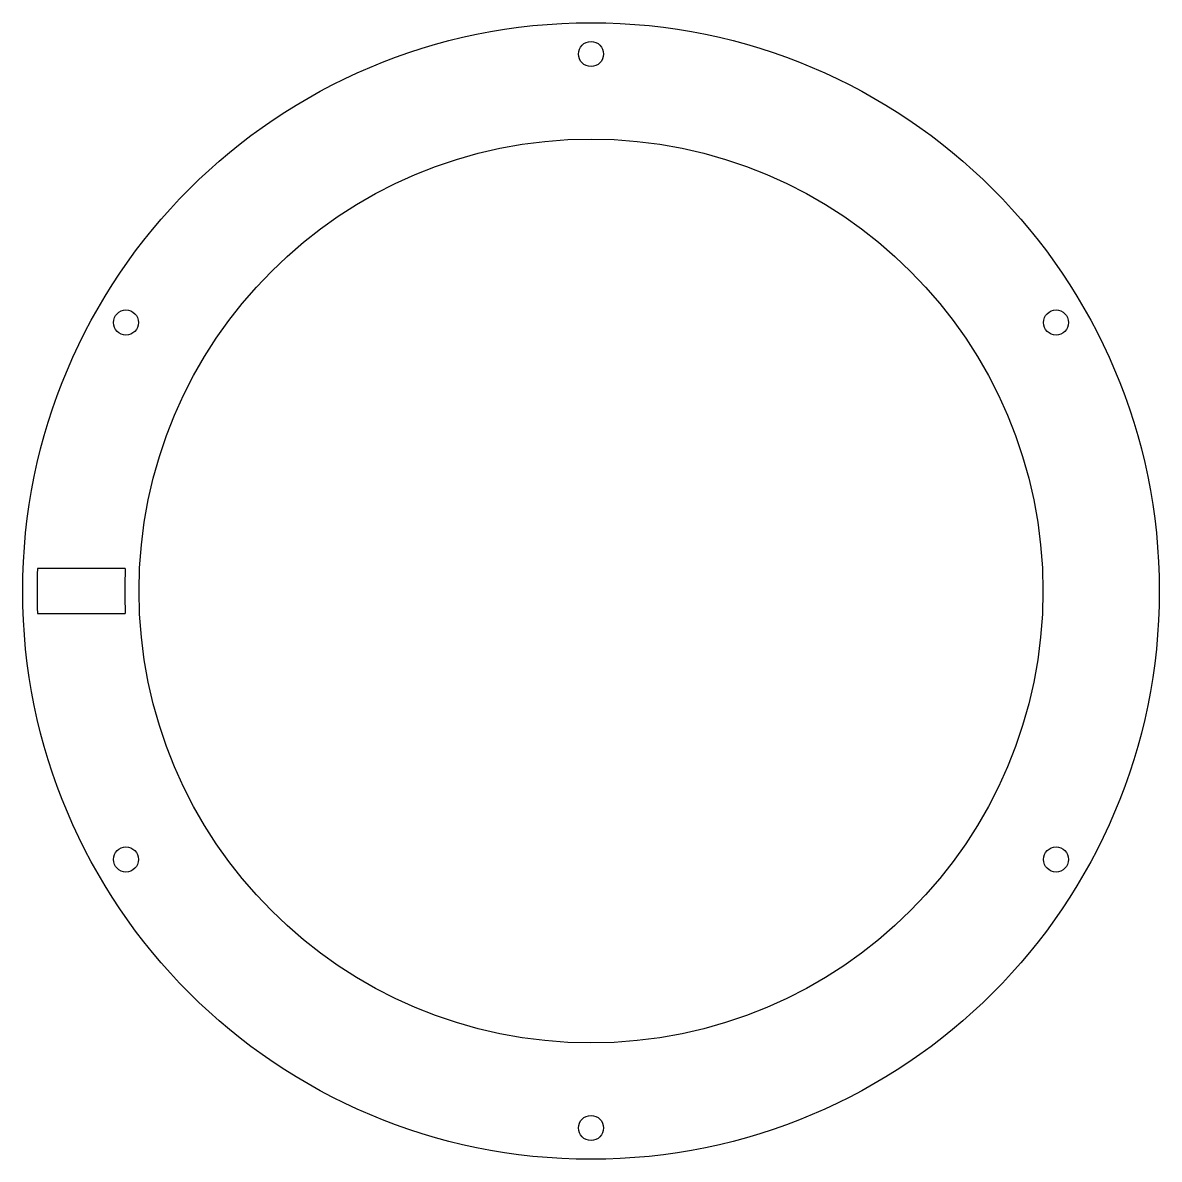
# Model space of a CAD drawing. Extents: x -318 to 318, y -318 to 318.
import ezdxf

# ---------------------------------------------------------------- set-up
doc = ezdxf.new("R2010")
doc.units = 0

msp = doc.modelspace()

# ---------------------------------------------------------------- linework, layer by layer
at = {"layer": 'TAGLIO', "color": 0}
for p, q in [((-260.199923, 12.5), (-309.247474, 12.5)), ((-309.247474, -12.5), (-284.723698, -12.5)), ((-284.723698, -12.5), (-260.199923, -12.5))]:
    msp.add_line(p, q, dxfattribs=at)
for centre, radius in [((0, 0), 317.5), ((0, 300), 7), ((0, 0), 252.5), ((-259.807621, 150), 7), ((259.807621, 150), 7), ((-259.807621, -150), 7), ((259.807621, -150), 7), ((0, -300), 7)]:
    msp.add_circle(centre, radius, dxfattribs=at)
for radius, start, end in [(309.5, 177.685324, 182.314676), (260.5, 177.249626, 182.750374)]:
    msp.add_arc((0, 0), radius, start, end, dxfattribs=at)

doc.saveas('drawing.dxf')
